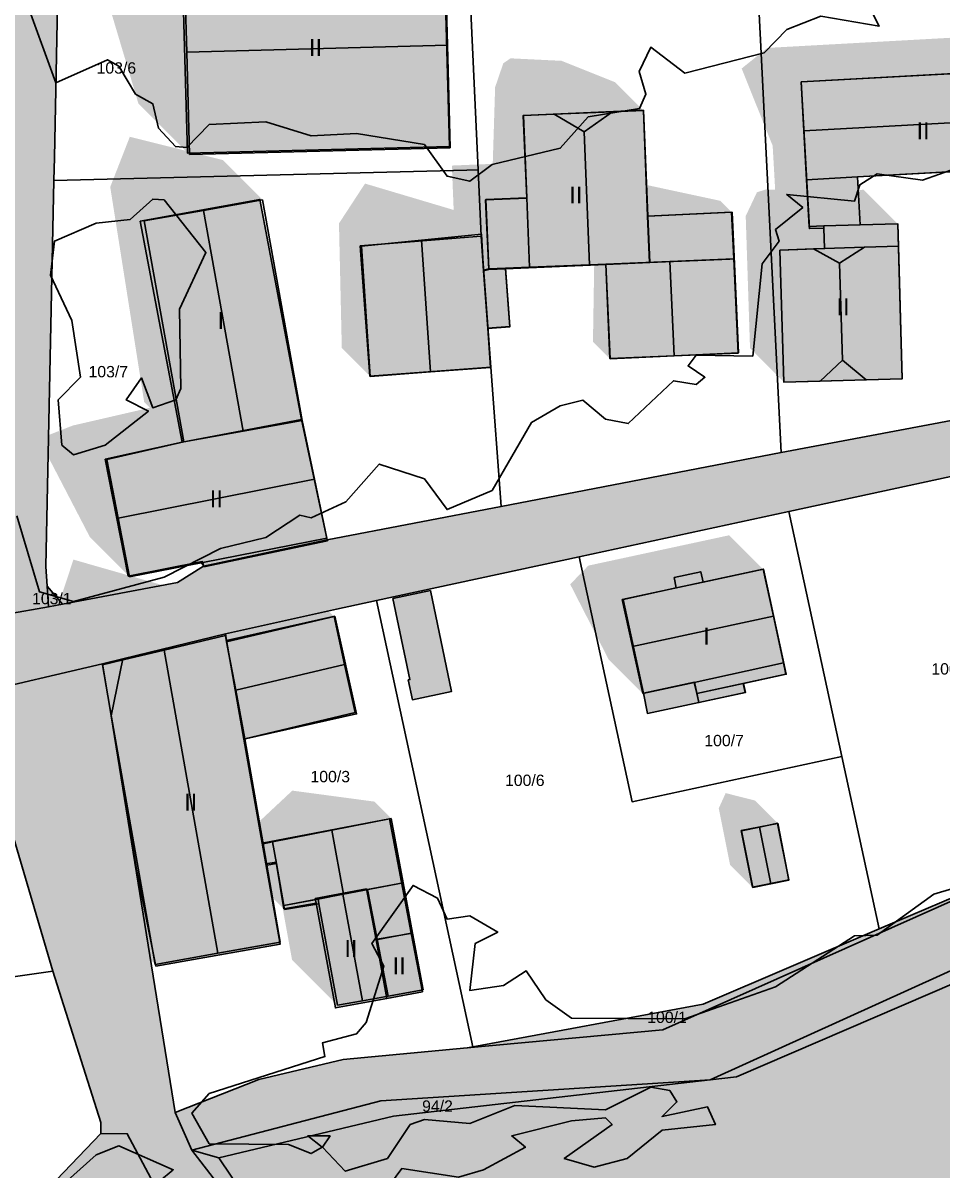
# Model space of a CAD drawing. Header units: millimetres. Extents: x 238 to 3518, y -74 to 2735.
# Drawn here: x 1971 to 2052.2, y 1554.2 to 1655.5 of the extents above; entities that cross this region are included whole.
import ezdxf
from ezdxf.enums import TextEntityAlignment as Align

# ---------------------------------------------------------------- set-up
doc = ezdxf.new("R2010")
doc.units = ezdxf.units.MM
for name, color, linetype in [('LP_Flurstueck_bez', 7, 'Continuous'), ('LP_Flurstuecke', 8, 'Continuous'), ('LP_Gebaeude_Dachaufsicht', 9, 'Continuous'), ('LP_Gebaeude_Dachschatten', 253, 'Continuous'), ('LP_Gebaeude_F', 254, 'Continuous'), ('LP_Gebaeude_Geschosszahl', 7, 'Continuous'), ('LP_Gebaeude_Schatten', 7, 'Continuous'), ('LP_Gebaeude_U', 7, 'Continuous'), ('LP_Topographie_Hoehenlinien', 8, 'Continuous'), ('LP_Verkehr_Gewaesser', 150, 'Continuous'), ('LP_Verkehr_Strassen', 9, 'Continuous')]:
    doc.layers.add(name, color=color, linetype=linetype)
doc.styles.get("Standard").update_dxf_attribs({"font": 'arial.ttf'})

msp = doc.modelspace()

# ---------------------------------------------------------------- hatches: boundary and pattern name
at = {"layer": 'LP_Gebaeude_Dachschatten'}
for points in [[(2008.52, 1653.53), (2008.28, 1662.58), (1985.24, 1661.97), (1985.25, 1661.66), (1985.48, 1652.92)], [(2062.57, 1647.22), (2062.34, 1651.54), (2039.76, 1650.3), (2039.99, 1645.98)], [(2020.58, 1645.88), (2017.94, 1647.44), (2015.22, 1647.33), (2015.51, 1640.06), (2015.76, 1633.93), (2021.06, 1634.15)], [(2020.58, 1645.88), (2023.08, 1647.66), (2017.94, 1647.44)], [(1981.73, 1638.02), (1985.23, 1618.52), (1990.46, 1619.46), (1986.96, 1638.95)], [(2006.23, 1636.32), (2000.93, 1635.8), (2001.68, 1624.29), (2007, 1624.69)], [(2043.4, 1625.71), (2043.13, 1634.3), (2040.84, 1635.55), (2037.85, 1635.45), (2038.23, 1623.78), (2041.41, 1623.87)], [(2043.13, 1634.3), (2045.35, 1635.69), (2041.81, 1635.58), (2040.84, 1635.55)], [(2022.49, 1634.21), (2022.86, 1625.86), (2028.53, 1626.11), (2028.14, 1634.44)], [(1996.78, 1615.2), (1995.69, 1620.39), (1985.23, 1618.52), (1978.42, 1616.95), (1979.43, 1611.77)], [(2036.39, 1607.26), (2023.95, 1604.58), (2024.85, 1600.43), (2037.29, 1603.12)], [(1998.5, 1603.09), (1989, 1600.86), (1989.81, 1596.57), (1999.43, 1598.85)], [(1983.48, 1600.11), (1979.87, 1599.25), (1978.05, 1598.82), (1978.85, 1594.2), (1982.7, 1572.36), (1988.23, 1573.34)], [(2034.47, 1584.15), (2035.47, 1579.15), (2037.06, 1579.47), (2036.08, 1584.49)], [(1999.26, 1578.55), (1997.08, 1578.13), (1997.16, 1577.7), (1998.79, 1568.75), (2001.02, 1569.15)]]:
    msp.add_hatch(color=253, dxfattribs=at).paths.add_polyline_path(points)
at = {"layer": 'LP_Gebaeude_F'}
for points in [[(1985.05, 1662.08), (1985.06, 1661.77), (1985.55, 1644.01), (2008.68, 1644.59), (2008.19, 1662.64)], [(2039.76, 1650.3), (2040.47, 1637.34), (2041.76, 1637.38), (2041.75, 1637.58), (2044.95, 1637.67), (2044.72, 1641.91), (2062.81, 1642.91), (2062.76, 1643.81), (2062.34, 1651.54)], [(2011.88, 1639.89), (2012.15, 1633.72), (2013.63, 1633.79), (2022.51, 1634.18), (2026.39, 1634.35), (2026.22, 1638.44), (2025.82, 1647.79), (2015.2, 1647.34), (2015.51, 1640.04)], [(1981.37, 1638), (1985.08, 1618.49), (1995.62, 1620.49), (1991.93, 1639.92)], [(2022.51, 1634.18), (2022.88, 1625.85), (2034.2, 1626.36), (2033.64, 1638.78), (2026.22, 1638.44), (2026.39, 1634.35)], [(2037.85, 1635.45), (2038.23, 1623.78), (2048.68, 1624.09), (2048.27, 1637.77), (2044.95, 1637.67), (2041.75, 1637.58), (2041.76, 1637.38), (2041.81, 1635.58)], [(2000.81, 1635.81), (2001.66, 1624.32), (2012.34, 1625.1), (2012.08, 1628.53), (2011.7, 1633.61), (2011.49, 1636.68)], [(2011.7, 1633.61), (2012.08, 1628.53), (2014.02, 1628.68), (2013.63, 1633.79), (2012.15, 1633.72)], [(1978.29, 1616.99), (1980.32, 1606.65), (1986.85, 1607.93), (1986.96, 1607.53), (1997.89, 1609.85), (1995.62, 1620.49), (1985.08, 1618.49)], [(2024.02, 1604.6), (2025.81, 1596.33), (2030.34, 1597.28), (2030.72, 1595.49), (2034.82, 1596.36), (2034.65, 1597.18), (2038.43, 1597.99), (2036.43, 1607.26), (2031.08, 1606.11), (2028.72, 1605.61)], [(2028.52, 1606.53), (2028.72, 1605.61), (2031.08, 1606.11), (2030.88, 1607.04)], [(2003.69, 1604.68), (2005.19, 1597.52), (2005.05, 1597.49), (2005.41, 1595.74), (2008.88, 1596.47), (2007.01, 1605.37)], [(1989.01, 1600.98), (1990.52, 1592.25), (2000.48, 1594.48), (1998.55, 1603.11)], [(1978.05, 1598.92), (1978.82, 1594.3), (1981.02, 1580.92), (1982.77, 1572.22), (1993.75, 1574.15), (1992.48, 1581.24), (1992.16, 1583.08), (1990.52, 1592.25), (1989.01, 1600.98), (1988.92, 1601.57), (1979.84, 1599.34)], [(2025.81, 1596.33), (2026.17, 1594.52), (2030.72, 1595.49), (2030.34, 1597.28)], [(1992.16, 1583.08), (1992.48, 1581.24), (1993.37, 1581.39), (1994.07, 1577.28), (1996.91, 1577.76), (1996.83, 1578.18), (2001.35, 1579.03), (2002.2, 1574.53), (2005.32, 1575.12), (2003.4, 1585.21)], [(2034.46, 1584.19), (2035.45, 1579.18), (2038.66, 1579.82), (2037.67, 1584.82)], [(1996.83, 1578.18), (1996.91, 1577.76), (1998.61, 1568.52), (2003.16, 1569.36), (2002.2, 1574.53), (2001.35, 1579.03)], [(2002.2, 1574.53), (2003.16, 1569.36), (2006.3, 1569.95), (2005.32, 1575.12)]]:
    msp.add_hatch(color=254, dxfattribs=at).paths.add_polyline_path(points)
at = {"layer": 'LP_Gebaeude_Schatten'}
for points in [[(1976.94, 1610.09), (1972.43, 1618.77), (1975.42, 1619.95), (1982.23, 1621.52), (1981.73, 1622.02), (1978.73, 1641.02), (1980.46, 1645.45), (1985.38, 1644.22), (1981.22, 1648.38), (1977.48, 1660.92), (1982.25, 1664.66), (1982.24, 1664.97), (2004.78, 1666.08), (2008.28, 1662.58), (1985.24, 1661.97), (1985.25, 1661.66), (1985.48, 1652.92), (1985.72, 1643.88), (1986.64, 1643.91), (1988.69, 1643.39), (1992.19, 1639.89), (1981.73, 1638.02), (1985.23, 1618.52), (1978.42, 1616.95), (1979.43, 1611.77), (1980.44, 1606.59), (1980.63, 1606.63), (1984.9, 1605.41), (1987.36, 1602.95), (1996.5, 1605.09), (1998.5, 1603.09), (1989, 1600.86), (1988.9, 1601.41), (1983.48, 1600.11), (1979.87, 1599.25), (1978.05, 1598.82), (1978.85, 1594.2), (1982.7, 1572.36), (1978.2, 1576.86), (1974.85, 1598.2), (1974.05, 1602.82), (1974.37, 1604.75), (1975.48, 1608.11), (1980.3, 1606.73), (1976.94, 1610.09)], [(2058.84, 1655.04), (2068.22, 1655.56), (2068.72, 1655.06), (2069.43, 1659.32), (2070.98, 1659.43), (2070.24, 1661.31), (2074.75, 1664.53), (2095.25, 1666.33), (2099.25, 1662.33), (2078.25, 1661.03), (2074.8, 1660.82), (2075.07, 1657.58), (2071.43, 1657.32), (2071.72, 1652.06), (2062.34, 1651.54), (2039.76, 1650.3), (2039.99, 1645.98), (2040.23, 1641.66), (2040.46, 1637.54), (2040.47, 1637.34), (2041.76, 1637.38), (2041.81, 1635.58), (2040.84, 1635.55), (2037.85, 1635.45), (2038.23, 1623.78), (2035.23, 1626.78), (2034.85, 1638.45), (2035.84, 1640.55), (2036.63, 1640.8), (2037.45, 1640.78), (2037.23, 1644.66), (2034.49, 1651.48), (2036.76, 1653.3), (2058.66, 1654.51), (2058.84, 1655.04)], [(2012.72, 1649.83), (2013.44, 1651.94), (2014.08, 1652.38), (2018.58, 1652.16), (2023.31, 1650.27), (2025.81, 1647.77), (2023.08, 1647.66), (2017.94, 1647.44), (2015.22, 1647.33), (2015.51, 1640.06), (2011.9, 1639.91), (2012.15, 1633.78), (2011.7, 1633.68), (2011.52, 1636.85), (2006.23, 1636.32), (2000.93, 1635.8), (2001.68, 1624.29), (1999.18, 1626.79), (1998.93, 1637.8), (2001.23, 1641.32), (2009.06, 1638.99), (2008.9, 1642.91), (2012.51, 1643.06), (2012.72, 1649.83)], [(2033.59, 1638.8), (2026.19, 1638.43), (2026.07, 1641.2), (2032.59, 1639.8), (2033.59, 1638.8)], [(2048.27, 1637.77), (2044.95, 1637.67), (2044.78, 1640.76), (2045.27, 1640.77), (2048.27, 1637.77)], [(2021.47, 1634.16), (2022.49, 1634.21), (2022.86, 1625.86), (2021.36, 1627.36), (2021.47, 1634.16)], [(2019.35, 1605.93), (2020.95, 1607.58), (2033.39, 1610.26), (2036.39, 1607.26), (2023.95, 1604.58), (2025.75, 1596.28), (2022.75, 1599.28), (2019.35, 1605.93)], [(1986.92, 1607.86), (1987.01, 1607.46), (1986.66, 1607.81), (1986.92, 1607.86)], [(2030.31, 1597.27), (2030.52, 1596.29), (2030.7, 1595.48), (2029.16, 1597.02), (2030.31, 1597.27)], [(2002.05, 1586.74), (2003.55, 1585.24), (1993.07, 1583.19), (1992.23, 1583.02), (1991.89, 1584.98), (1994.81, 1587.71), (2002.05, 1586.74)], [(2035.68, 1586.83), (2037.68, 1584.83), (2034.47, 1584.15), (2035.47, 1579.15), (2033.47, 1581.15), (2032.47, 1586.15), (2033.08, 1587.49), (2035.68, 1586.83)], [(1993.95, 1577.37), (1993.06, 1578.26), (1992.56, 1581.12), (1993.41, 1581.27), (1994.06, 1577.55), (1994.12, 1577.2), (1997.16, 1577.7), (1998.79, 1568.75), (1994.79, 1572.75), (1993.95, 1577.37)], [(2001.45, 1578.97), (1999.26, 1578.55), (1997.08, 1578.13), (2001.45, 1578.97)]]:
    msp.add_hatch(color=7, dxfattribs=at).paths.add_polyline_path(points)
at = {"layer": 'LP_Verkehr_Gewaesser'}
for points in [[(1984.46, 1559.29), (1985.95, 1555.95), (1988.31, 1555.29), (2003.75, 1558.97), (2031.72, 1562.16), (2034.04, 1562.43), (2070.37, 1578.07), (2093.18, 1587.2), (2110.43, 1590.75), (2134.57, 1594.82), (2143.94, 1596.12), (2150.15, 1595.01), (2161.25, 1590.22), (2171.26, 1584.99), (2182.52, 1579.25), (2268.61, 1535.35), (2271.62, 1534.12), (2271.56, 1535.61), (2271.36, 1540.64), (2271.3, 1542.24), (2249.89, 1553.21), (2228.45, 1564.19), (2202.83, 1577.3), (2200.4, 1578.53), (2172.11, 1592.63), (2164.48, 1596.43), (2160.78, 1598.27), (2150.37, 1601.86), (2140.42, 1602.73), (2131.65, 1601.43), (2126.31, 1600.64), (2122.88, 1600.13), (2108.84, 1597.52), (2105.93, 1596.92), (2090.63, 1593.74), (2065.99, 1583.75), (2046.64, 1575.5), (2031.08, 1568.86), (2010.76, 1565.08), (2010.26, 1564.99), (1999.3, 1563.95), (1991.84, 1562.19)], [(1988.31, 1555.29), (1993.76, 1547.18), (1993.08, 1546.67), (1996.1, 1542.73), (2002.43, 1542.02), (2043.21, 1509.77), (2048.46, 1505.62), (2139.18, 1522.82), (2147.38, 1522.2), (2134.57, 1594.82), (2110.43, 1590.75), (2093.18, 1587.2), (2070.37, 1578.07), (2034.04, 1562.43), (2031.72, 1562.16), (2003.75, 1558.97)], [(1821.26, 1505.19), (1822.18, 1502.77), (1822.58, 1501.71), (1824.93, 1501.94), (1825.88, 1501.61), (1836.42, 1502.68), (1842.25, 1502.99), (1847.03, 1502.88), (1852.06, 1502.06), (1866.19, 1496.48), (1868.84, 1496.38), (1868.76, 1496.13), (1869.03, 1495.17), (1869.29, 1492.07), (1872.46, 1494.25), (1887.52, 1489.53), (1887.67, 1493.5), (1877.98, 1496.84), (1877.33, 1498.24), (1879.46, 1502.94), (1894.9, 1503.88), (1939.14, 1514.95), (1945.63, 1517.34), (1952.44, 1521.62), (1957.74, 1527.18), (1959.71, 1529.24), (1981.91, 1552.37), (1982.61, 1552.99), (1982.33, 1553.47), (1980.24, 1557.4), (1977.89, 1557.43), (1949.7, 1527.98), (1948.36, 1526.58), (1942.76, 1523.14), (1937.45, 1521.25), (1928.75, 1519.07), (1902.35, 1512.43), (1895.25, 1508.84), (1868.52, 1507.92), (1868.53, 1508.41), (1847.06, 1507.89), (1835.96, 1507.86), (1825.87, 1508.05)]]:
    msp.add_hatch(color=150, dxfattribs=at).paths.add_polyline_path(points)
at = {"layer": 'LP_Verkehr_Strassen'}
for points in [[(1962.21, 1602), (1973.28, 1603.95), (1974.51, 1604.18), (1973.17, 1605.76), (1973.05, 1607.49), (1973.76, 1641.59), (1973.8, 1643.61), (1974.17, 1661.6), (1974.92, 1697.53), (1974.99, 1700.55), (1965.96, 1698.57), (1966.5, 1697.66), (1966.42, 1691.68), (1964.74, 1635.04), (1964.3, 1620.89), (1964.13, 1604)], [(1609.11, 1553.88), (1628.76, 1550.31), (1665.88, 1543.56), (1685.96, 1541.66), (1724.32, 1538.11), (1755.14, 1534.34), (1758.15, 1534.11), (1765.53, 1533.55), (1785.7, 1532.82), (1806.06, 1532.61), (1810.79, 1530.14), (1812.42, 1527.29), (1818.02, 1503.43), (1821.26, 1505.19), (1825.87, 1508.05), (1835.96, 1507.86), (1835.88, 1512.09), (1835.74, 1518.85), (1835.39, 1528.42), (1835.83, 1543.96), (1840.98, 1546.68), (1850.61, 1557.72), (1855.92, 1562.18), (1862.39, 1565.5), (1874.13, 1571.54), (1893.69, 1578.3), (1894.23, 1578.47), (1909.17, 1583.09), (1920.39, 1585.74), (1926.68, 1587.23), (1946.69, 1591.74), (1966.45, 1596.19), (1978.05, 1598.92), (1979.84, 1599.34), (1988.92, 1601.57), (1998.7, 1603.73), (2002.23, 1604.49), (2020.15, 1608.36), (2038.67, 1612.37), (2060.99, 1617.18), (2071.81, 1618.28), (2083.87, 1620.42), (2088.88, 1620.02), (2104.29, 1618.77), (2130.51, 1616.65), (2139.07, 1615.96), (2174.74, 1610.85), (2199.43, 1607.25), (2201.85, 1606.9), (2206.91, 1606.16), (2226.72, 1603.28), (2247.86, 1600.33), (2269, 1597.34), (2271.48, 1596.91), (2307.37, 1592.02), (2341.79, 1587.34), (2362.82, 1587.02), (2404.54, 1586.39), (2466.34, 1570.98), (2581.2, 1557.61), (2583.12, 1557.02), (2584.44, 1556.05), (2585.01, 1554.67), (2594.07, 1560.8), (2573.39, 1563.3), (2565.05, 1564.26), (2556.47, 1565.25), (2553, 1565.65), (2522.27, 1569.28), (2498.87, 1572.05), (2476.72, 1575.06), (2466.31, 1577.36), (2458.22, 1579.5), (2433.87, 1585.97), (2404.77, 1593.69), (2387.72, 1593.9), (2382.57, 1593.95), (2372.74, 1594.05), (2367.76, 1594.1), (2362.76, 1594.16), (2339.62, 1594.41), (2320.35, 1597.06), (2286.61, 1601.71), (2271.84, 1603.69), (2251.99, 1606.47), (2220.01, 1610.84), (2198.93, 1613.74), (2193.92, 1614.39), (2152.77, 1619.81), (2129.47, 1622.89), (2099.32, 1627.34), (2071.45, 1623.47), (2063.48, 1622.36), (2037.99, 1617.57), (2013.25, 1612.81), (1997.89, 1609.85), (1986.96, 1607.53), (1984.68, 1606.1), (1974.51, 1604.18), (1973.28, 1603.95), (1962.21, 1602), (1948.59, 1599.21), (1934.4, 1596.33), (1905.2, 1590.33), (1903.43, 1589.63), (1877.51, 1580.85), (1870.23, 1578.12), (1862.9, 1576.03), (1847.52, 1566.2), (1841.81, 1559.13), (1829.44, 1551.51), (1817.11, 1543.42), (1812.27, 1541.85), (1805.65, 1540.85), (1796.74, 1541.36), (1787.97, 1539.2), (1763.63, 1540.11), (1754.78, 1540.44), (1746.13, 1541.25), (1736.13, 1542.33), (1728.03, 1543.2), (1727.52, 1543.28), (1718.55, 1544.76), (1713.52, 1545.59), (1712.87, 1545.57), (1688.42, 1548.15), (1654.75, 1551.69), (1643.37, 1553.38), (1634.78, 1554.65), (1628, 1558.67), (1626.74, 1560.58), (1625.46, 1567.02), (1626.48, 1571.86), (1621.77, 1566.99), (1614.65, 1559.61)], [(1966.45, 1596.19), (1967.19, 1593.69), (1973.65, 1571.77), (1977.9, 1558.4), (1977.89, 1557.43), (1980.24, 1557.4), (1982.33, 1553.47), (1982.61, 1552.99), (1988.57, 1542.82), (1993.2, 1539.62), (2033.55, 1504.1), (2036.57, 1485.37), (2028.68, 1457.33), (2022.38, 1434.9), (2019.73, 1395.6), (2020.04, 1391.13), (2020.25, 1388.14), (2022.23, 1358.88), (2022.57, 1353.89), (2022.81, 1350.5), (2023.95, 1334.28), (2025.11, 1317.94), (2036.94, 1323.47), (2035.05, 1325.02), (2033.6, 1326.3), (2032.67, 1330.44), (2028.83, 1384.66), (2036.74, 1401.12), (2028.65, 1398.05), (2026.08, 1399.99), (2028.3, 1433.87), (2042.7, 1485.01), (2039.12, 1507.17), (1996.1, 1542.73), (1993.08, 1546.67), (1985.95, 1555.95), (1984.46, 1559.29), (1978.82, 1594.3), (1978.05, 1598.92)], [(1985.95, 1555.95), (1993.08, 1546.67), (1993.76, 1547.18), (1988.31, 1555.29)]]:
    msp.add_hatch(color=9, dxfattribs=at).paths.add_polyline_path(points)

# ---------------------------------------------------------------- linework, layer by layer
at = {"layer": 'LP_Flurstuecke', "color": 8}
for points in [[(2033.62, 1704.53), (2037.99, 1617.57), (2063.48, 1622.36), (2071.45, 1623.47), (2070.93, 1648.4), (2070.51, 1669.65), (2069.77, 1706.44), (2039.96, 1704.87)], [(2008.38, 1703.19), (2009.94, 1669.92), (2010.21, 1664.2), (2011.22, 1642.53), (2011.49, 1636.68), (2012.34, 1625.1), (2013.25, 1612.81), (2037.99, 1617.57), (2033.62, 1704.53)], [(1962.21, 1602), (1973.28, 1603.95), (1973.17, 1605.76), (1973.05, 1607.49), (1973.76, 1641.59), (1973.8, 1643.61), (1974.17, 1661.6), (1974.92, 1697.53), (1980.23, 1701.69), (1974.99, 1700.55), (1965.96, 1698.57), (1966.5, 1697.66), (1966.42, 1691.68), (1964.74, 1635.04), (1964.3, 1620.89), (1964.13, 1604)], [(1973.76, 1641.59), (2010.22, 1642.51), (2011.22, 1642.53), (2010.21, 1664.2), (1985.01, 1663.59), (1985.06, 1661.77), (1974.17, 1661.6), (1973.8, 1643.61)], [(1973.05, 1607.49), (1973.17, 1605.76), (1974.51, 1604.18), (1984.68, 1606.1), (1986.96, 1607.53), (1997.89, 1609.85), (2013.25, 1612.81), (2012.34, 1625.1), (2011.49, 1636.68), (2011.22, 1642.53), (2010.22, 1642.51), (1973.76, 1641.59)], [(2038.67, 1612.37), (2043.35, 1590.72), (2046.64, 1575.5), (2065.99, 1583.75), (2060.99, 1617.18)], [(2020.15, 1608.36), (2024.82, 1586.72), (2043.35, 1590.72), (2038.67, 1612.37)], [(2002.23, 1604.49), (2010.76, 1565.08), (2031.08, 1568.86), (2046.64, 1575.5), (2043.35, 1590.72), (2024.82, 1586.72), (2020.15, 1608.36)], [(1973.17, 1605.76), (1973.28, 1603.95), (1974.51, 1604.18)], [(1978.82, 1594.3), (1984.46, 1559.29), (1991.84, 1562.19), (1999.3, 1563.95), (2010.26, 1564.99), (2010.76, 1565.08), (2002.23, 1604.49), (1998.7, 1603.73), (1988.92, 1601.57), (1979.84, 1599.34)], [(2031.72, 1562.16), (2034.04, 1562.43), (2070.37, 1578.07), (2093.18, 1587.2), (2110.43, 1590.75), (2134.57, 1594.82), (2143.94, 1596.12), (2150.15, 1595.01), (2161.25, 1590.22), (2171.26, 1584.99), (2182.52, 1579.25), (2268.61, 1535.35), (2271.62, 1534.12), (2271.56, 1535.61), (2196.98, 1573.16), (2185.75, 1579.51), (2176.59, 1583.06), (2156.03, 1596.98), (2135.6, 1598.3), (2128.59, 1596.15), (2100.45, 1591.56), (2088.15, 1588.73), (2082.79, 1587.06), (2066.95, 1578.14)], [(1946.69, 1591.74), (1949.91, 1568.28), (1959.04, 1569.66), (1973.65, 1571.77), (1967.19, 1593.69), (1966.45, 1596.19)], [(2010.26, 1564.99), (2027.54, 1566.59), (2065.99, 1583.75), (2046.64, 1575.5), (2031.08, 1568.86), (2010.76, 1565.08)], [(1939.81, 1567), (1949.7, 1527.98), (1977.89, 1557.43), (1977.9, 1558.4), (1973.65, 1571.77), (1959.04, 1569.66), (1949.91, 1568.28), (1942.66, 1566.17)], [(1985.95, 1555.95), (1988.31, 1555.29), (2003.75, 1558.97), (2031.72, 1562.16), (2002.64, 1560.3)], [(1985.95, 1555.95), (1993.08, 1546.67), (1993.76, 1547.18), (1988.31, 1555.29)]]:
    msp.add_lwpolyline(points, close=True, dxfattribs=at)
for points in [[(2063.48, 1622.36), (2037.99, 1617.57), (2013.25, 1612.81), (1997.89, 1609.85), (1986.96, 1607.53), (1984.68, 1606.1), (1974.51, 1604.18), (1973.28, 1603.95), (1962.21, 1602), (1948.59, 1599.21), (1934.4, 1596.33), (1905.2, 1590.33)], [(1920.39, 1585.74), (1926.68, 1587.23), (1946.69, 1591.74), (1966.45, 1596.19), (1978.05, 1598.92), (1979.84, 1599.34), (1988.92, 1601.57), (1998.7, 1603.73), (2002.23, 1604.49), (2020.15, 1608.36), (2038.67, 1612.37), (2060.99, 1617.18)], [(2045.76, 1484.96), (2043.21, 1509.77), (2002.43, 1542.02), (1996.1, 1542.73), (1993.08, 1546.67), (1985.95, 1555.95), (1984.46, 1559.29), (1978.82, 1594.3), (1979.84, 1599.34), (1978.05, 1598.92), (1966.45, 1596.19), (1967.19, 1593.69), (1973.65, 1571.77), (1977.9, 1558.4), (1977.89, 1557.43), (1980.24, 1557.4), (1982.33, 1553.47), (1982.61, 1552.99), (1988.57, 1542.82), (1993.2, 1539.62), (2033.55, 1504.1), (2036.57, 1485.37)], [(2269.33, 1496.35), (2272.22, 1502.45), (2272.61, 1509.79), (2271.62, 1534.12), (2268.61, 1535.35), (2182.52, 1579.25), (2171.26, 1584.99), (2161.25, 1590.22), (2150.15, 1595.01), (2143.94, 1596.12), (2134.57, 1594.82), (2110.43, 1590.75), (2093.18, 1587.2), (2070.37, 1578.07), (2034.04, 1562.43), (2031.72, 1562.16), (2003.75, 1558.97), (1988.31, 1555.29), (1993.76, 1547.18), (1993.08, 1546.67), (1996.1, 1542.73), (2002.43, 1542.02), (2043.21, 1509.77), (2045.76, 1484.96)], [(2065.99, 1583.75), (2027.54, 1566.59), (2010.26, 1564.99), (1999.3, 1563.95), (1991.84, 1562.19), (1984.46, 1559.29), (1985.95, 1555.95), (2002.64, 1560.3), (2031.72, 1562.16), (2066.95, 1578.14)], [(1913.49, 1509.91), (1942.04, 1516.44), (1951.15, 1521.5), (1971.54, 1542.4), (1982.33, 1553.47), (1980.24, 1557.4), (1977.89, 1557.43), (1949.7, 1527.98), (1948.36, 1526.58), (1942.76, 1523.14), (1937.45, 1521.25), (1928.75, 1519.07), (1902.35, 1512.43)]]:
    msp.add_lwpolyline(points, dxfattribs=at)
at = {"layer": 'LP_Gebaeude_Dachaufsicht', "color": 9}
for p, q in [((2008.28, 1662.58, 79), (2008.52, 1653.53, 84.84)), ((1985.25, 1661.66, 79.2), (1985.48, 1652.92, 84.84)), ((1985.48, 1652.92, 84.84), (2008.52, 1653.53, 84.84)), ((2008.52, 1653.53, 84.84), (2008.76, 1644.49, 79)), ((1985.48, 1652.92, 84.84), (1985.72, 1643.88, 79)), ((2039.76, 1650.3, 76.62), (2062.34, 1651.54, 76.62)), ((2039.76, 1650.3, 76.62), (2039.99, 1645.98, 80.57)), ((2015.22, 1647.33, 76.86), (2017.94, 1647.44, 79.91)), ((2015.22, 1647.33, 76.86), (2015.51, 1640.06, 76.86)), ((2017.94, 1647.44, 79.91), (2023.08, 1647.66, 79.91)), ((2017.94, 1647.44, 79.91), (2020.58, 1645.88, 82.8)), ((2020.58, 1645.88, 82.8), (2023.08, 1647.66, 79.91)), ((2023.08, 1647.66, 79.91), (2025.81, 1647.77, 76.86)), ((2025.81, 1647.77, 76.86), (2026.19, 1638.43, 76.86)), ((2039.99, 1645.98, 80.57), (2062.57, 1647.22, 80.57)), ((2020.58, 1645.88, 82.8), (2021.06, 1634.15, 82.8)), ((2039.99, 1645.98, 80.57), (2040.23, 1641.66, 76.62)), ((1985.72, 1643.88, 79), (2008.76, 1644.49, 79)), ((2044.72, 1641.91, 76.62), (2062.81, 1642.91, 76.62)), ((2040.23, 1641.66, 76.62), (2044.72, 1641.91, 76.62)), ((2040.23, 1641.66, 76.62), (2040.46, 1637.54, 76.62)), ((2044.72, 1641.91, 76.62), (2044.95, 1637.67, 76.62)), ((1986.96, 1638.95, 82.44), (1992.19, 1639.89, 77.57)), ((1992.19, 1639.89, 77.57), (1995.69, 1620.39, 77.57)), ((2011.9, 1639.91, 76.86), (2015.51, 1640.06, 76.86)), ((2011.9, 1639.91, 76.86), (2012.15, 1633.78, 76.86)), ((2015.51, 1640.06, 76.86), (2015.76, 1633.93, 76.86)), ((1981.73, 1638.02, 77.57), (1986.96, 1638.95, 82.44)), ((1986.96, 1638.95, 82.44), (1990.46, 1619.46, 82.44)), ((2026.19, 1638.43, 77.58), (2033.59, 1638.8, 73.79)), ((2026.19, 1638.43, 77.58), (2026.36, 1634.36, 77.58)), ((2026.19, 1638.43, 76.86), (2026.36, 1634.36, 76.86)), ((2033.59, 1638.8, 73.79), (2033.79, 1634.67, 73.77)), ((1981.73, 1638.02, 77.57), (1985.23, 1618.52, 77.57)), ((2040.46, 1637.54, 76.09), (2041.75, 1637.58, 76.09)), ((2040.46, 1637.54, 76.62), (2041.75, 1637.58, 76.62)), ((2040.46, 1637.54, 76.09), (2040.47, 1637.34, 76.09)), ((2040.47, 1637.34, 76.09), (2041.76, 1637.38, 76.09)), ((2041.75, 1637.58, 76.62), (2044.95, 1637.67, 76.62)), ((2041.75, 1637.58, 76.22), (2044.95, 1637.67, 76.22)), ((2041.75, 1637.58, 76.09), (2041.76, 1637.38, 76.09)), ((2041.75, 1637.58, 76.22), (2041.76, 1637.38, 76.22)), ((2041.76, 1637.38, 76.22), (2041.81, 1635.58, 76.22)), ((2044.95, 1637.67, 76.22), (2048.27, 1637.77, 76.22)), ((2048.27, 1637.77, 76.22), (2048.33, 1635.79, 76.22)), ((2000.93, 1635.8, 75.69), (2006.23, 1636.32, 79.82)), ((2006.23, 1636.32, 79.82), (2011.52, 1636.85, 75.69)), ((2006.23, 1636.32, 79.82), (2007, 1624.69, 79.82)), ((2011.52, 1636.85, 75.69), (2011.7, 1633.68, 75.72)), ((2000.93, 1635.8, 75.69), (2001.68, 1624.29, 75.69)), ((2037.85, 1635.45, 76.22), (2040.84, 1635.55, 79.16)), ((2037.85, 1635.45, 76.22), (2038.23, 1623.78, 76.22)), ((2040.84, 1635.55, 79.16), (2041.81, 1635.58, 79.16)), ((2040.84, 1635.55, 79.16), (2043.13, 1634.3, 81.38)), ((2041.81, 1635.58, 76.22), (2045.35, 1635.69, 76.22)), ((2041.81, 1635.58, 79.16), (2045.35, 1635.69, 79.15)), ((2043.13, 1634.3, 81.38), (2045.35, 1635.69, 79.15)), ((2045.35, 1635.69, 76.22), (2048.33, 1635.79, 76.22)), ((2045.35, 1635.69, 79.15), (2048.33, 1635.79, 76.22)), ((2048.33, 1635.79, 76.22), (2048.68, 1624.09, 76.22)), ((2015.76, 1633.93, 76.86), (2021.06, 1634.15, 82.8)), ((2021.06, 1634.15, 82.8), (2022.49, 1634.21, 81.19)), ((2022.49, 1634.21, 73.95), (2028.14, 1634.44, 79.83)), ((2022.49, 1634.21, 81.19), (2026.36, 1634.36, 76.86)), ((2022.49, 1634.21, 73.95), (2022.86, 1625.86, 73.95)), ((2026.36, 1634.36, 77.58), (2033.44, 1634.65, 73.95)), ((2028.14, 1634.44, 79.83), (2033.79, 1634.67, 73.95)), ((2028.14, 1634.44, 79.83), (2028.53, 1626.11, 79.83)), ((2033.44, 1634.65, 73.95), (2033.79, 1634.67, 73.77)), ((2033.79, 1634.67, 73.95), (2034.19, 1626.35, 73.95)), ((2043.13, 1634.3, 81.38), (2043.4, 1625.71, 81.38)), ((2011.7, 1633.68, 74.41), (2012.15, 1633.78, 74.41)), ((2011.7, 1633.68, 75.72), (2012.07, 1628.55, 75.7)), ((2011.7, 1633.68, 74.41), (2012.07, 1628.55, 74.41)), ((2012.15, 1633.78, 74.41), (2013.64, 1633.84, 74.41)), ((2012.15, 1633.78, 76.86), (2013.64, 1633.84, 76.86)), ((2013.64, 1633.84, 76.86), (2015.76, 1633.93, 76.86)), ((2013.64, 1633.84, 74.41), (2014.01, 1628.69, 74.41)), ((2012.07, 1628.55, 74.41), (2014.01, 1628.69, 74.41)), ((2012.07, 1628.55, 75.7), (2012.32, 1625.09, 75.69)), ((2022.86, 1625.86, 73.95), (2028.53, 1626.11, 79.83)), ((2028.53, 1626.11, 79.83), (2034.19, 1626.35, 73.95)), ((2007, 1624.69, 79.82), (2012.32, 1625.09, 75.69)), ((2041.41, 1623.87, 79.36), (2043.4, 1625.71, 81.38)), ((2043.4, 1625.71, 81.38), (2045.5, 1623.99, 79.36)), ((2001.68, 1624.29, 75.69), (2007, 1624.69, 79.82)), ((2041.41, 1623.87, 79.36), (2045.5, 1623.99, 79.36)), ((2045.5, 1623.99, 79.36), (2048.68, 1624.09, 76.22)), ((2038.23, 1623.78, 76.22), (2041.41, 1623.87, 79.36)), ((1985.23, 1618.52, 77.28), (1995.69, 1620.39, 77.45)), ((1990.46, 1619.46, 82.44), (1995.69, 1620.39, 77.57)), ((1995.69, 1620.39, 77.45), (1996.78, 1615.2, 82.14)), ((1985.23, 1618.52, 77.57), (1990.46, 1619.46, 82.44)), ((1978.42, 1616.95, 77.45), (1985.23, 1618.52, 77.28)), ((1978.42, 1616.95, 77.45), (1979.43, 1611.77, 82.14)), ((1979.43, 1611.77, 82.14), (1996.78, 1615.2, 82.14)), ((1996.78, 1615.2, 82.14), (1997.86, 1610.01, 77.45)), ((1979.43, 1611.77, 82.14), (1980.44, 1606.59, 77.45)), ((1986.92, 1607.86, 77.45), (1997.86, 1610.01, 77.45)), ((1987.01, 1607.46, 77.45), (1997.91, 1609.78, 77.45)), ((1997.86, 1610.01, 77.45), (1997.91, 1609.78, 77.45)), ((1980.44, 1606.59, 77.45), (1986.92, 1607.86, 77.45)), ((1986.92, 1607.86, 77.45), (1987.01, 1607.46, 77.45)), ((2023.95, 1604.58, 75.96), (2036.39, 1607.26, 75.96)), ((2036.39, 1607.26, 75.96), (2037.29, 1603.12, 79.5)), ((2023.95, 1604.58, 75.96), (2024.85, 1600.43, 79.5)), ((1989, 1600.86, 74.76), (1998.5, 1603.09, 74.76)), ((1998.5, 1603.09, 74.76), (1999.43, 1598.85, 78.67)), ((2024.85, 1600.43, 79.5), (2037.29, 1603.12, 79.5)), ((2037.29, 1603.12, 79.5), (2038.19, 1598.98, 75.96)), ((1983.48, 1600.11, 82.93), (1988.9, 1601.41, 77.67)), ((1988.9, 1601.41, 77.67), (1989, 1600.86, 77.68)), ((1989, 1600.86, 77.68), (1990.61, 1592.28, 77.6)), ((1989, 1600.86, 74.76), (1989.81, 1596.57, 78.67)), ((1979.87, 1599.25, 79.43), (1983.48, 1600.11, 82.93)), ((1983.48, 1600.11, 82.93), (1988.23, 1573.34, 82.93)), ((2024.85, 1600.43, 79.5), (2025.75, 1596.28, 75.96)), ((1978.05, 1598.82, 77.67), (1979.87, 1599.25, 79.43)), ((1978.05, 1598.82, 77.67), (1978.85, 1594.2, 77.66)), ((1989.81, 1596.57, 78.67), (1999.43, 1598.85, 78.67)), ((1999.43, 1598.85, 78.67), (2000.37, 1594.6, 74.76)), ((2030.31, 1597.27, 75.96), (2038.19, 1598.98, 75.96)), ((2038.19, 1598.98, 75.96), (2038.4, 1598, 75.96)), ((2030.52, 1596.29, 75.96), (2038.4, 1598, 75.96)), ((2025.75, 1596.28, 75.96), (2030.31, 1597.27, 75.96)), ((2030.31, 1597.27, 75.96), (2030.52, 1596.29, 75.96)), ((2030.52, 1596.29, 75.27), (2034.62, 1597.18, 75.27)), ((2034.62, 1597.18, 75.27), (2034.79, 1596.36, 75.27)), ((1989.81, 1596.57, 78.67), (1990.61, 1592.28, 74.76)), ((2030.52, 1596.29, 75.27), (2030.7, 1595.48, 75.27)), ((2030.7, 1595.48, 75.27), (2034.79, 1596.36, 75.27)), ((1990.61, 1592.28, 74.76), (2000.37, 1594.6, 74.76)), ((1978.85, 1594.2, 77.66), (1982.7, 1572.36, 77.67)), ((1990.61, 1592.28, 77.6), (1992.23, 1583.02, 77.64)), ((1998.31, 1584.21, 76.19), (2003.55, 1585.24, 73.58)), ((2003.55, 1585.24, 73.58), (2004.6, 1579.57, 73.58)), ((2034.47, 1584.15, 73.93), (2036.08, 1584.49, 75.6)), ((2036.08, 1584.49, 75.6), (2037.68, 1584.83, 73.93)), ((2036.08, 1584.49, 75.6), (2037.06, 1579.47, 75.6)), ((2037.68, 1584.83, 73.93), (2038.66, 1579.79, 73.93)), ((1993.07, 1583.19, 73.58), (1998.31, 1584.21, 76.19)), ((1998.31, 1584.21, 76.19), (1999.33, 1578.56, 76.19)), ((2034.47, 1584.15, 73.93), (2035.47, 1579.15, 73.93)), ((1992.23, 1583.02, 73.58), (1993.07, 1583.19, 73.58)), ((1992.23, 1583.02, 73.58), (1992.56, 1581.12, 73.58)), ((1992.23, 1583.02, 77.64), (1992.56, 1581.12, 77.65)), ((1993.07, 1583.19, 73.58), (1993.41, 1581.27, 73.58)), ((1992.56, 1581.12, 73.58), (1993.41, 1581.27, 73.58)), ((1992.56, 1581.12, 77.65), (1993.75, 1574.32, 77.67)), ((1993.41, 1581.27, 73.58), (1994.06, 1577.55, 73.58)), ((1999.33, 1578.56, 76.19), (2004.6, 1579.57, 73.58)), ((2001.45, 1578.97, 73.58), (2004.6, 1579.57, 73.58)), ((2004.6, 1579.57, 73.58), (2005.43, 1575.13, 73.58)), ((2035.47, 1579.15, 73.93), (2037.06, 1579.47, 75.6)), ((2037.06, 1579.47, 75.6), (2038.66, 1579.79, 73.93)), ((1994.06, 1577.55, 73.58), (1999.33, 1578.56, 76.19)), ((1997.08, 1578.13, 77.03), (1999.26, 1578.55, 79.17)), ((1999.26, 1578.55, 79.17), (2001.45, 1578.97, 77.03)), ((1999.26, 1578.55, 79.17), (2001.02, 1569.15, 79.17)), ((2001.45, 1578.97, 73.58), (2002.29, 1574.58, 73.58)), ((2001.45, 1578.97, 77.03), (2002.29, 1574.58, 77.03)), ((1994.06, 1577.55, 73.58), (1997.08, 1578.13, 73.58)), ((1994.06, 1577.55, 73.58), (1994.12, 1577.2, 73.58)), ((1994.12, 1577.2, 73.58), (1997.16, 1577.7, 73.58)), ((1997.08, 1578.13, 77.03), (1997.16, 1577.7, 77.03)), ((1997.08, 1578.13, 73.58), (1997.16, 1577.7, 73.58)), ((1997.16, 1577.7, 77.03), (1998.79, 1568.75, 77.03)), ((1988.23, 1573.34, 82.93), (1993.75, 1574.32, 77.67)), ((2002.29, 1574.58, 76.87), (2005.43, 1575.13, 75.5)), ((2002.29, 1574.58, 73.58), (2005.43, 1575.13, 73.58)), ((2002.29, 1574.58, 77.03), (2003.26, 1569.55, 77.03)), ((2002.29, 1574.58, 76.87), (2003.26, 1569.55, 76.86)), ((2005.43, 1575.13, 75.5), (2006.37, 1570.12, 75.5)), ((1982.7, 1572.36, 77.67), (1988.23, 1573.34, 82.93)), ((2001.02, 1569.15, 79.17), (2003.26, 1569.55, 77.03)), ((2003.26, 1569.55, 76.86), (2006.37, 1570.12, 75.5)), ((1998.79, 1568.75, 77.03), (2001.02, 1569.15, 79.17))]:
    msp.add_line(p, q, dxfattribs=at)
at = {"layer": 'LP_Gebaeude_U', "color": 7}
for points in [[(1985.05, 1662.08), (1985.06, 1661.77), (1985.55, 1644.01), (2008.68, 1644.59), (2008.19, 1662.64)], [(2039.76, 1650.3), (2040.47, 1637.34), (2041.76, 1637.38), (2041.75, 1637.58), (2044.95, 1637.67), (2044.72, 1641.91), (2062.81, 1642.91), (2062.76, 1643.81), (2062.34, 1651.54)], [(2011.88, 1639.89), (2012.15, 1633.72), (2013.63, 1633.79), (2022.51, 1634.18), (2026.39, 1634.35), (2026.22, 1638.44), (2025.82, 1647.79), (2015.2, 1647.34), (2015.51, 1640.04)], [(1981.37, 1638), (1985.08, 1618.49), (1995.62, 1620.49), (1991.93, 1639.92)], [(2022.51, 1634.18), (2022.88, 1625.85), (2034.2, 1626.36), (2033.64, 1638.78), (2026.22, 1638.44), (2026.39, 1634.35)], [(2037.85, 1635.45), (2038.23, 1623.78), (2048.68, 1624.09), (2048.27, 1637.77), (2044.95, 1637.67), (2041.75, 1637.58), (2041.76, 1637.38), (2041.81, 1635.58)], [(2000.81, 1635.81), (2001.66, 1624.32), (2012.34, 1625.1), (2012.08, 1628.53), (2011.7, 1633.61), (2011.49, 1636.68)], [(2011.7, 1633.61), (2012.08, 1628.53), (2014.02, 1628.68), (2013.63, 1633.79), (2012.15, 1633.72)], [(1978.29, 1616.99), (1980.32, 1606.65), (1986.85, 1607.93), (1986.96, 1607.53), (1997.89, 1609.85), (1995.62, 1620.49), (1985.08, 1618.49)], [(2024.02, 1604.6), (2025.81, 1596.33), (2030.34, 1597.28), (2030.72, 1595.49), (2034.82, 1596.36), (2034.65, 1597.18), (2038.43, 1597.99), (2036.43, 1607.26), (2031.08, 1606.11), (2028.72, 1605.61)], [(2028.52, 1606.53), (2028.72, 1605.61), (2031.08, 1606.11), (2030.88, 1607.04)], [(2003.69, 1604.68), (2005.19, 1597.52), (2005.05, 1597.49), (2005.41, 1595.74), (2008.88, 1596.47), (2007.01, 1605.37)], [(1989.01, 1600.98), (1990.52, 1592.25), (2000.48, 1594.48), (1998.55, 1603.11)], [(1978.05, 1598.92), (1978.82, 1594.3), (1981.02, 1580.92), (1982.77, 1572.22), (1993.75, 1574.15), (1992.48, 1581.24), (1992.16, 1583.08), (1990.52, 1592.25), (1989.01, 1600.98), (1988.92, 1601.57), (1979.84, 1599.34)], [(2025.81, 1596.33), (2026.17, 1594.52), (2030.72, 1595.49), (2030.34, 1597.28)], [(1992.16, 1583.08), (1992.48, 1581.24), (1993.37, 1581.39), (1994.07, 1577.28), (1996.91, 1577.76), (1996.83, 1578.18), (2001.35, 1579.03), (2002.2, 1574.53), (2005.32, 1575.12), (2003.4, 1585.21)], [(2034.46, 1584.19), (2035.45, 1579.18), (2038.66, 1579.82), (2037.67, 1584.82)], [(1996.83, 1578.18), (1996.91, 1577.76), (1998.61, 1568.52), (2003.16, 1569.36), (2002.2, 1574.53), (2001.35, 1579.03)], [(2002.2, 1574.53), (2003.16, 1569.36), (2006.3, 1569.95), (2005.32, 1575.12)]]:
    msp.add_lwpolyline(points, close=True, dxfattribs=at)
at = {"layer": 'LP_Topographie_Hoehenlinien', "color": 8}
for points in [[(2045.6, 1657.22), (2046.63, 1655.22), (2041.47, 1656.11), (2038.47, 1654.94), (2036.47, 1652.86), (2029.47, 1651.07), (2026.47, 1653.36), (2025.43, 1651.22), (2026.04, 1649.22), (2025.47, 1647.94), (2020.95, 1647.22), (2018.47, 1644.44), (2012.47, 1643), (2010.48, 1641.52), (2008.48, 1641.96), (2006.48, 1644.78), (2000.48, 1645.75), (1996.48, 1645.55), (1992.48, 1646.78), (1987.48, 1646.55), (1985.48, 1644.51), (1984.48, 1644.58), (1982.99, 1646.22), (1982.48, 1648.37), (1980.96, 1649.22), (1979.48, 1651.69), (1978.48, 1652.25), (1973.93, 1650.22), (1971.48, 1656.92)], [(2056.47, 1643.74), (2050.47, 1641.61), (2046.47, 1642.18), (2044.94, 1641.22), (2044.47, 1639.78), (2038.47, 1640.36), (2039.89, 1639.22), (2037.47, 1637.26), (2037.8, 1636.22), (2036.3, 1634.22), (2035.47, 1626.08), (2030.47, 1626.18), (2029.76, 1625.22), (2031.25, 1624.22), (2030.47, 1623.58), (2028.47, 1623.91), (2024.47, 1620.13), (2022.47, 1620.52), (2020.47, 1622.18), (2018.47, 1621.7), (2015.93, 1620.22), (2012.45, 1614.22), (2008.48, 1612.53), (2006.48, 1615.25), (2002.48, 1616.54), (1999.55, 1613.22), (1996.48, 1611.81), (1995.48, 1612.03), (1992.48, 1610.05), (1988.48, 1609.09), (1983.48, 1606.57), (1975.48, 1604.41), (1972.48, 1605.25), (1970.48, 1611.98)], [(1978.28, 1618.22), (1975.48, 1617.35), (1974.45, 1618.22), (1974.12, 1622.22), (1976.09, 1624.22), (1975.35, 1629.22), (1973.46, 1633.22), (1973.8, 1636.22), (1977.48, 1637.82), (1980.48, 1638.16), (1982.48, 1639.95), (1983.48, 1639.89), (1987.18, 1635.22), (1984.85, 1630.22), (1984.97, 1623.22), (1984.51, 1622.22), (1982.48, 1621.52), (1981.48, 1624.16), (1980.14, 1622.22), (1982.1, 1621.22), (1978.28, 1618.22)], [(2060.35, 1581.22), (2051.47, 1578.57), (2046.47, 1574.93), (2044.47, 1574.88), (2037.47, 1570.39), (2029.47, 1567.55), (2019.47, 1567.61), (2017.21, 1569.22), (2015.47, 1571.78), (2013.47, 1570.49), (2010.48, 1570.06), (2010.96, 1574.22), (2012.95, 1575.22), (2010.48, 1576.66), (2008.48, 1576.36), (2007.63, 1578.22), (2005.48, 1579.34), (2001.82, 1574.22), (2002.88, 1572.22), (2001.33, 1567.22), (2000.48, 1566.22), (1997.48, 1565.44), (1997.69, 1564.22), (1987.48, 1560.95), (1985.95, 1559.22), (1987.48, 1556.52), (1994.48, 1556.46), (1996.48, 1555.65), (1997.45, 1556.22), (1996.17, 1557.22), (1998.14, 1557.22), (1997.49, 1556.22), (1999.48, 1554.09), (2003.21, 1555.22), (2005.22, 1558.22), (2006.48, 1558.67), (2010.48, 1558.31), (2014.47, 1559.89), (2022.47, 1559.51), (2026.47, 1561.53), (2028.14, 1561.22), (2028.78, 1560.22), (2027.47, 1558.92), (2031.47, 1559.79), (2032.17, 1558.22), (2027.47, 1557.73), (2024.38, 1555.22), (2021.47, 1554.45), (2018.83, 1555.22), (2023.05, 1558.22), (2022.47, 1558.81), (2019.47, 1558.55), (2014.19, 1557.22), (2015.39, 1556.22), (2011.69, 1554.22), (2009.48, 1553.56), (2004.48, 1554.33), (2003.48, 1552.98)], [(1980.67, 1551.22), (1984.29, 1554.22), (1979.48, 1556.33), (1977.48, 1555.54), (1968.16, 1547.22)]]:
    msp.add_lwpolyline(points, dxfattribs=at)

# ---------------------------------------------------------------- texts
at = {"layer": 'LP_Flurstueck_bez', "color": 7}
for s, p in [('103/6', (1979.27, 1651.53)), ('103/7', (1978.56, 1624.71)), ('103/1', (1973.57, 1604.67)), ('100/5', (2052.99, 1598.46)), ('100/7', (2032.94, 1592.13)), ('100/3', (1998.16, 1588.95)), ('100/6', (2015.34, 1588.62)), ('100/1', (2027.9, 1567.69)), ('94/2', (2007.63, 1559.85))]:
    msp.add_text(s, height=1, dxfattribs=at).set_placement(p, align=Align.MIDDLE_CENTER)
at = {"layer": 'LP_Gebaeude_Geschosszahl', "color": 7}
for s, p in [('II', (1996.86, 1653.33)), ('II', (2050.51, 1645.99)), ('II', (2019.85, 1640.31)), ('II', (2043.44, 1630.44)), ('I', (1988.5, 1629.22)), ('II', (1988.1, 1613.49)), ('I', (2031.39, 1601.35)), ('II', (1985.84, 1586.69)), ('II', (1999.99, 1573.77)), ('II', (2004.25, 1572.24))]:
    msp.add_text(s, height=1.5, dxfattribs=at).set_placement(p, align=Align.MIDDLE_CENTER)

doc.saveas('drawing.dxf')
